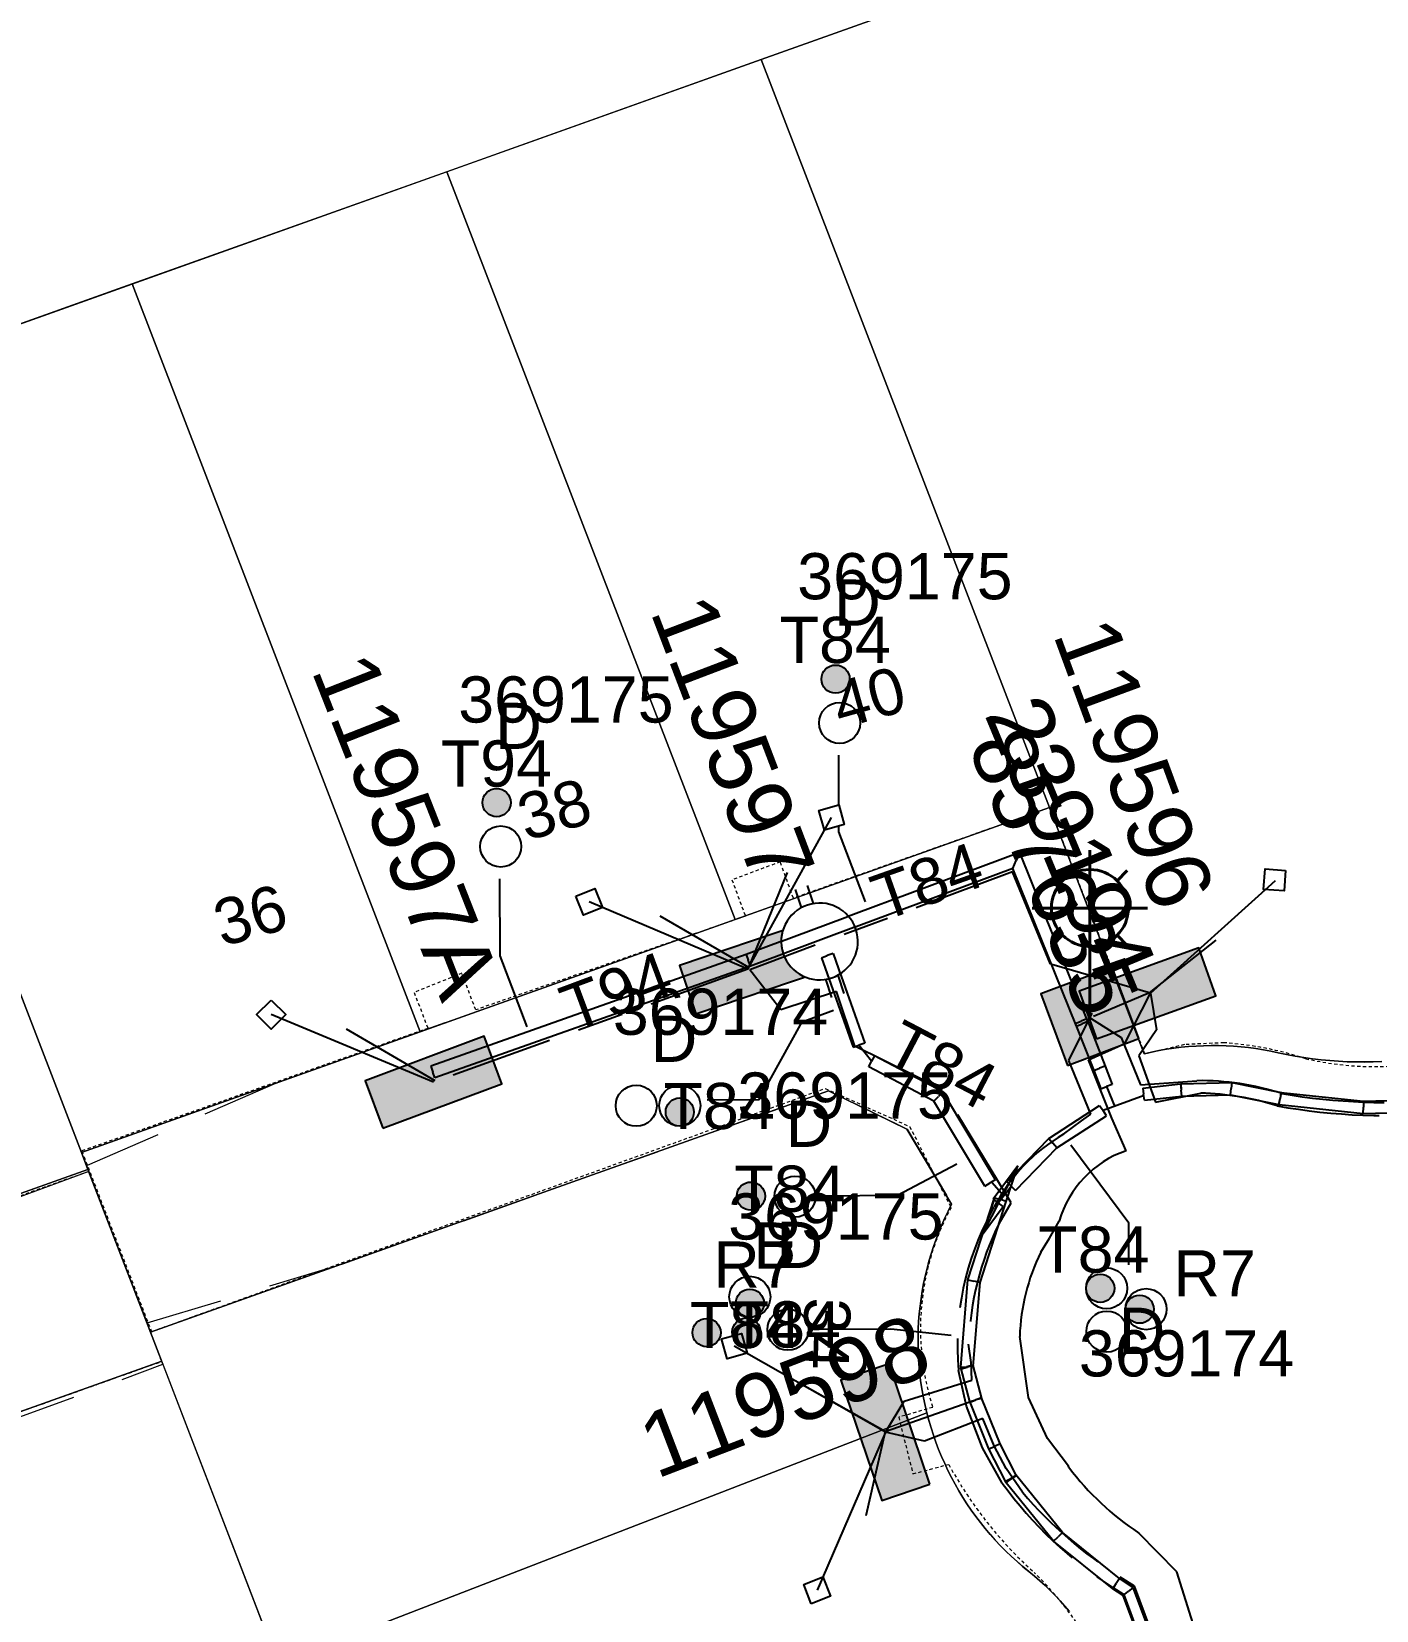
# Model space of a CAD drawing. Header units: metres. Extents: x 308616 to 310825, y 6264327 to 6267194.
# Drawn here: x 309805.1 to 309857.5, y 6266858.1 to 6266919.6 of the extents above; entities that cross this region are included whole.
import ezdxf
from ezdxf.enums import TextEntityAlignment as Align

# ---------------------------------------------------------------- set-up
doc = ezdxf.new("R2010")
doc.units = ezdxf.units.M
for name, pattern in [('Cable Exist UG', [8.2, 4, -1.2, 1.8, -1.2]), ('Dash', [5, 3, -2]), ('HIDDEN', [0.375, 0.25, -0.125]), ('HIDDEN2', [0.1875, 0.125, -0.0625])]:
    doc.linetypes.add(name, pattern=pattern)
doc.layers.get('0').update_dxf_attribs({"color": 6})
for name, color, linetype in [('_User Miscellaneous9', 7, 'Continuous'), ('Equip_LV_EXT', 7, 'Continuous'), ('Equip_SP_SL_EXT', 7, 'Continuous'), ('Mains_LV_EXT', 7, 'Continuous'), ('Mains_SL_EXT', 7, 'Continuous'), ('Services_SP_EXT', 7, 'Continuous'), ('SupportsUG_SP_LV_EXT', 7, 'Continuous'), ('SupportsUG_SP_LV_SL_EXT', 7, 'Continuous'), ('Trench_SP_EXT', 7, 'Continuous')]:
    doc.layers.add(name, color=color, linetype=linetype)
for name, color, linetype, lineweight in [('Cadastre Developer_SP_EXT', 7, 'Continuous', 5), ('Cadastre Land Parcels_SP_EXT', 7, 'Continuous', 5), ('Cadastre Other Property_SP_EXT', 7, 'HIDDEN', 5)]:
    doc.layers.add(name, color=color, linetype=linetype, lineweight=lineweight)
doc.styles.add('COLUMN_LABEL', font='arial.ttf')
doc.styles.add('iecARIAL', font='arial.ttf', dxfattribs={"height": 2})
doc.styles.add('POLE_LABEL', font='arial.ttf')
doc.styles.get("Standard").update_dxf_attribs({"font": 'arial.ttf'})

# ---------------------------------------------------------------- blocks, each defined once
blk = doc.blocks.new('COLUMN_EXT')
blk.add_hatch(color=256).paths.add_polyline_path([(-1.485, 1.485), (-1.485, -1.485), (1.485, -1.485), (1.485, 1.485)])
blk.add_lwpolyline([(-1.485, -1.485), (1.485, -1.485), (1.485, 1.485), (-1.485, 1.485)], close=True)
for tag, height, style, flags, p in [('ASSET_NUM', 2.5, 'COLUMN_LABEL', 8, (2, 2)), ('STRUCTURE_PLANT_NUMBER', 0.2, 'POLE_LABEL', 9, (1.813, 0.031)), ('STREET_CODE', 0.2, 'COLUMN_LABEL', 9, (1.813, -0.2))]:
    blk.add_attdef(tag, text='', height=height, dxfattribs=dict(style=style, flags=flags)).set_placement(p, align=Align.MIDDLE_LEFT)
at = {"flags": 9}
for tag, p in [('OWNED_BY', (1.813, -0.6)), ('COLUMN_TYPE', (1.813, -0.4)), ('STATE', (1.813, -0.8)), ('USAGE', (1.813, -1)), ('LEGEND', (1.813, -1.2)), ('STREETNAME', (1.813, -1.6)), ('SUBURB', (1.813, -1.8)), ('LOCATION', (1.813, -1.4)), ('NOTES', (1.813, -2))]:
    blk.add_attdef(tag, text='', height=0.2, dxfattribs=at).set_placement(p, align=Align.MIDDLE_LEFT)
at = {"flags": 1}
blk.add_attdef('Z', (1.813, -2.351), '', height=0.2, dxfattribs=at)
blk = doc.blocks.new('PILLAR_EXT')
blk.add_hatch(color=256).paths.add_polyline_path([(-2.475, 0.99), (-2.475, -0.99), (2.475, -0.99), (2.475, 0.99)])
blk.add_lwpolyline([(-2.475, -0.99), (2.475, -0.99), (2.475, 0.99), (-2.475, 0.99)], close=True)
at = {"style": 'iecARIAL', "flags": 8}
blk.add_attdef('ASSET_NUM', (1.5, 3.5), '', height=2.5, dxfattribs=at)
for tag, p, flags in [('OWNED_BY', (0, -0.2), 9), ('STATE', (0, -0.4), 9), ('SUPPORT_TYPE', (0, -0.6), 9), ('USAGE', (0, -0.8), 9), ('LEGEND', (0, -1), 9), ('LOCATION', (0, -1.2), 9), ('NOTES', (0, -1.4), 9), ('STREETNAME', (0, -1.8), 9), ('SUBURB', (0, -2), 1), ('PARENT', (0, -1.6), 9)]:
    blk.add_attdef(tag, p, '', height=0.2, dxfattribs=dict(flags=flags))
blk = doc.blocks.new('DUCT_EXT')
blk.add_circle((0, 0.8), 0.8)
at = {"flags": 1}
blk.add_attdef('Z', (0, 0), '', height=0.2, dxfattribs=at)
at = {"flags": 9}
for tag, p in [('DUCT_CODE', (0, 0)), ('XSECT_TYPE', (0, -0.2)), ('STATE', (0, -0.6)), ('FB_REFERENCE', (0, -0.4)), ('NOTES', (0, -0.8))]:
    blk.add_attdef(tag, text='', height=0.2, dxfattribs=at).set_placement(p, align=Align.MIDDLE_LEFT)
blk = doc.blocks.new('SL_LANTERN_EXT')
at = {"lineweight": 40}
for p, q in [((0, 1.968), (0, 6.468)), ((-1.459, 5.676), (-1.061, 5.278)), ((1.458, 5.676), (1.06, 5.278)), ((-2.25, 4.218), (2.25, 4.218)), ((-1.459, 2.759), (-1.061, 3.157)), ((1.458, 2.759), (1.06, 3.157)), ((0, 0), (0, 2.721))]:
    blk.add_line(p, q, dxfattribs=at)
blk.add_circle((0, 4.218), 1.5, dxfattribs=at)
at = {"style": 'iecARIAL', "flags": 8}
blk.add_attdef('ASSET_NUM', (1.5, 1.5), '', height=2.5, dxfattribs=at)
for tag, p, height, flags in [('CONSTRUCTED_VOLTAGE', (0.981, -0.653), 0.2, 9), ('CONTROL_TYPE', (0.981, -0.853), 0.2, 9), ('LANTERN_PURPOSE', (0.981, -1.053), 0.2, 9), ('LANTERN_TYPE', (0.981, -1.253), 0.2, 9), ('LNUMBER', (2.181, -3.253), 2.5, 8), ('OPERATING_VOLTAGE', (0.981, -1.653), 0.2, 9), ('ORIENTATION', (0.981, -1.853), 0.2, 9), ('NO_PHASES', (0.981, -1.453), 0.2, 9), ('OWNED_BY', (0.981, -2.053), 0.2, 9), ('STATE', (0.981, -2.253), 0.2, 9), ('CEXIST', (0.981, -2.653), 0.2, 9), ('USAGE', (0.981, -2.453), 0.2, 9), ('CNEW', (0.981, -2.853), 0.2, 9), ('CNUMBER', (0.981, -3.053), 0.2, 9), ('CREMOVE', (0.981, -3.253), 0.2, 9), ('CREPLACE', (0.981, -3.453), 0.2, 9), ('LKINGHEIGHT', (0.981, -3.653), 0.2, 9), ('LBRACKET', (0.981, -3.853), 0.2, 9), ('LBRACKETVOCAB', (0.981, -4.053), 0.2, 9), ('LCATEGORY', (0.981, -4.253), 0.2, 9), ('LCHARGE1', (0.981, -4.453), 0.2, 9), ('LCHARGE1PERCENT', (0.981, -4.653), 0.2, 9), ('LCHARGE2', (0.981, -4.853), 0.2, 9), ('LCHARGE2PERCENT', (0.981, -5.053), 0.2, 9), ('LCHARGE3', (0.981, -5.253), 0.2, 9), ('LCHARGE3PERCENT', (0.981, -5.453), 0.2, 9), ('LEXIST', (0.981, -5.653), 0.2, 9), ('LLAMP', (0.981, -5.853), 0.2, 9), ('LLAMPVOCAB', (0.981, -6.053), 0.2, 9), ('LMAST', (0.981, -6.253), 0.2, 9), ('LMASTVOCAB', (0.981, -6.453), 0.2, 9), ('LNEW', (0.981, -6.653), 0.2, 9), ('LANTNUMBER', (0.981, -6.853), 0.2, 9), ('LOUTREACH', (0.981, -7.253), 0.2, 9), ('LOUTREACHVOCAB', (0.981, -7.453), 0.2, 9), ('LRATECODE', (0.981, -7.653), 0.2, 9), ('LREMOVE', (0.981, -7.853), 0.2, 9), ('LREPLACE', (0.981, -8.053), 0.2, 9), ('LTYPE', (0.981, -8.253), 0.2, 9), ('LTYPEVOCAB', (0.981, -8.453), 0.2, 9), ('LEGEND', (0.981, -8.653), 0.2, 9), ('STREETNAME', (0.981, -9.253), 0.2, 9), ('LOCATION', (0.981, -8.853), 0.2, 9), ('NOTES', (0.981, -9.053), 0.2, 9), ('SUBURB', (0.981, -9.453), 0.2, 1)]:
    blk.add_attdef(tag, p, '', height=height, dxfattribs=dict(flags=flags))
blk = doc.blocks.new('CCP_EXT')
at = {"flags": 9}
for tag, p in [('OWNED_BY', (0, -1)), ('USAGE', (0, -1.2)), ('STATE', (0, -1.8)), ('LEGEND', (0, -1.4)), ('LIFE_SUPPORT', (0, -1.6)), ('NOTES', (0, -2))]:
    blk.add_attdef(tag, text='', height=0.2, dxfattribs=at).set_placement(p, align=Align.MIDDLE_LEFT)
blk.add_wipeout([(0, 0.566), (0.566, 0), (0, -0.566), (-0.566, 0)])
blk.add_lwpolyline([(-0.566, 0), (0, 0.566), (0.566, 0), (0, -0.566), (-0.566, 0)])
at = {"flags": 1}
blk.add_attdef('Z', (0, 0), '', height=0.2, dxfattribs=at)
at = {"flags": 9}
for tag, p in [('CCP_TYPE', (0, 0)), ('OPERATING_VOLTAGE', (0, -0.6)), ('CONSTRUCTED_VOLTAGE', (0, -0.2)), ('NO_PHASES', (0, -0.4)), ('ORIENTATION', (0, -0.8))]:
    blk.add_attdef(tag, text='', height=0.2, dxfattribs=at).set_placement(p, align=Align.MIDDLE_LEFT)
blk = doc.blocks.new('LV_UG_LINKS_OPEN_EXT')
for p, q in [((-0.249, 1.473), (-0.249, 2.22)), ((0.249, 1.473), (0.249, 2.22)), ((-0.249, -1.473), (-0.249, -2.22)), ((0.249, -1.473), (0.249, -2.22))]:
    blk.add_line(p, q)
at = {"flags": 9}
for tag, p in [('ACTUAL_STATUS', (0, 0)), ('OPERATING_VOLTAGE', (0, -0.6)), ('CONSTRUCTED_VOLTAGE', (0, -0.2)), ('NO_PHASES', (0, -0.4)), ('ORIENTATION', (0, -0.8)), ('STATE', (0, -1)), ('SWITCH_TYPE', (0, -1.2)), ('USAGE', (0, -1.4)), ('NOTES', (0, -1.6))]:
    blk.add_attdef(tag, text='', height=0.2, dxfattribs=at).set_placement(p, align=Align.MIDDLE_LEFT)
at = {"flags": 1}
blk.add_attdef('Z', (0, 0), '', height=0.2, dxfattribs=at)
blk.add_wipeout([(-0.249, 1.473), (-0.432, 1.43), (-0.608, 1.365), (-0.774, 1.278), (-0.928, 1.171), (-1.067, 1.045), (-1.19, 0.903), (-1.294, 0.747), (-1.377, 0.579), (-1.439, 0.402), (-1.478, 0.218), (-1.494, 0.031), (-1.486, -0.156), (-1.455, -0.341), (-1.4, -0.521), (-1.324, -0.692), (-1.227, -0.853), (-1.11, -1), (-0.976, -1.131), (-0.827, -1.244), (-0.664, -1.338), (-0.491, -1.411), (-0.311, -1.461), (-0.125, -1.489), (0.062, -1.493), (0.249, -1.473), (0.432, -1.43), (0.608, -1.365), (0.774, -1.278), (0.928, -1.171), (1.067, -1.045), (1.19, -0.903), (1.294, -0.747), (1.377, -0.579), (1.439, -0.402), (1.478, -0.218), (1.494, -0.031), (1.486, 0.156), (1.455, 0.341), (1.4, 0.521), (1.324, 0.692), (1.227, 0.853), (1.11, 1), (0.976, 1.131), (0.827, 1.244), (0.664, 1.338), (0.491, 1.411), (0.311, 1.461), (0.125, 1.489), (-0.062, 1.493)])
blk.add_lwpolyline([(0, -1.494, 1), (0, 1.494, 1)], format="xyb", close=True)
blk = doc.blocks.new('CABLE_LARGE_EXT')
h = blk.add_hatch(color=256)
edge = h.paths.add_edge_path()
edge.add_arc((0, 0.55), 0.55, 0, 360)
blk.add_circle((0, 0.55), 0.55)
at = {"flags": 1}
blk.add_attdef('Z', (0, 0), '', height=0.2, dxfattribs=at)
at = {"flags": 9}
for tag, p in [('COND_CODE', (0, 0)), ('XSECT_SIZE', (0, -0.6)), ('STATE', (0, -0.4)), ('FB_REFERENCE', (0, -0.2)), ('NOTES', (0, -0.8))]:
    blk.add_attdef(tag, text='', height=0.2, dxfattribs=at).set_placement(p, align=Align.MIDDLE_LEFT)

msp = doc.modelspace()

# ---------------------------------------------------------------- linework, layer by layer
at = {"layer": '_User Miscellaneous9'}
for p, q in [((309843.352, 6266886.989), (309843.487, 6266887.296)), ((309843.623, 6266887.602), (309843.487, 6266887.296)), ((309846.272, 6266881.025), (309843.623, 6266887.602)), ((309845.826, 6266880.845), (309843.352, 6266886.989)), ((309832.967, 6266883.637), (309820.681, 6266879.281)), ((309832.964, 6266883.636), (309833.047, 6266883.411)), ((309832.967, 6266883.637), (309833.047, 6266883.411)), ((309833.131, 6266883.186), (309833.047, 6266883.411)), ((309833.128, 6266883.185), (309833.047, 6266883.411)), ((309833.128, 6266883.185), (309820.841, 6266878.829)), ((309845.786, 6266880.949), (309846.009, 6266881.037)), ((309845.786, 6266880.949), (309846.505, 6266879.119)), ((309845.826, 6266880.845), (309846.049, 6266880.935)), ((309846.232, 6266881.125), (309846.009, 6266881.037)), ((309846.272, 6266881.025), (309846.049, 6266880.935)), ((309846.232, 6266881.125), (309846.952, 6266879.292)), ((309837.132, 6266880.02), (309837.358, 6266880.1)), ((309837.585, 6266880.18), (309837.358, 6266880.1)), ((309837.965, 6266879.691), (309837.853, 6266879.479)), ((309840.623, 6266878.289), (309837.965, 6266879.691)), ((309820.681, 6266879.281), (309820.761, 6266879.055)), ((309820.841, 6266878.829), (309820.761, 6266879.055)), ((309837.741, 6266879.266), (309837.853, 6266879.479)), ((309840.28, 6266877.927), (309837.741, 6266879.266)), ((309846.505, 6266879.119), (309846.729, 6266879.205)), ((309846.505, 6266879.119), (309846.78, 6266878.402)), ((309846.952, 6266879.292), (309846.729, 6266879.205)), ((309846.952, 6266879.292), (309847.228, 6266878.574)), ((309846.78, 6266878.402), (309847.004, 6266878.488)), ((309847.228, 6266878.574), (309847.004, 6266878.488)), ((309848.422, 6266878.433), (309849.888, 6266878.595)), ((309848.422, 6266878.433), (309848.448, 6266878.195)), ((309849.888, 6266878.595), (309849.898, 6266878.597)), ((309849.888, 6266878.595), (309849.915, 6266878.357)), ((309849.898, 6266878.597), (309851.878, 6266878.651)), ((309849.898, 6266878.597), (309849.915, 6266878.357)), ((309851.836, 6266878.17), (309851.857, 6266878.411)), ((309851.878, 6266878.651), (309851.857, 6266878.411)), ((309851.878, 6266878.651), (309853.809, 6266878.261)), ((309840.28, 6266877.927), (309840.452, 6266878.108)), ((309842.261, 6266874.616), (309840.28, 6266877.927)), ((309840.623, 6266878.289), (309840.452, 6266878.108)), ((309842.673, 6266874.863), (309840.623, 6266878.289)), ((309848.475, 6266877.956), (309848.448, 6266878.195)), ((309848.475, 6266877.956), (309849.941, 6266878.118)), ((309849.941, 6266878.118), (309849.915, 6266878.357)), ((309849.931, 6266878.117), (309849.915, 6266878.357)), ((309849.931, 6266878.117), (309851.836, 6266878.17)), ((309849.941, 6266878.118), (309849.931, 6266878.117)), ((309851.836, 6266878.17), (309853.714, 6266877.79)), ((309853.714, 6266877.79), (309853.762, 6266878.026)), ((309853.714, 6266877.79), (309853.725, 6266877.788)), ((309853.725, 6266877.788), (309853.762, 6266878.026)), ((309853.725, 6266877.788), (309856.998, 6266877.443)), ((309853.798, 6266878.263), (309853.762, 6266878.026)), ((309853.809, 6266878.261), (309853.762, 6266878.026)), ((309853.809, 6266878.261), (309853.798, 6266878.263)), ((309853.798, 6266878.263), (309857.017, 6266877.924)), ((309857.017, 6266877.924), (309857.007, 6266877.683)), ((309857.017, 6266877.924), (309860.264, 6266878.008)), ((309844.759, 6266876.472), (309846.734, 6266877.759)), ((309845.066, 6266876.099), (309846.996, 6266877.356)), ((309846.734, 6266877.759), (309846.865, 6266877.557)), ((309846.996, 6266877.356), (309846.865, 6266877.557)), ((309856.998, 6266877.443), (309857.007, 6266877.683)), ((309856.998, 6266877.443), (309860.276, 6266877.528)), ((309843.117, 6266874.78), (309844.759, 6266876.472)), ((309843.462, 6266874.446), (309845.066, 6266876.099)), ((309844.759, 6266876.472), (309844.912, 6266876.286)), ((309845.066, 6266876.099), (309844.912, 6266876.286)), ((309843.55, 6266875.403), (309842.586, 6266874.109)), ((309843.55, 6266875.403), (309842.87, 6266874.088)), ((309843.099, 6266874.014), (309843.55, 6266875.403)), ((309842.261, 6266874.616), (309842.467, 6266874.74)), ((309842.673, 6266874.863), (309842.467, 6266874.74)), ((309843.117, 6266874.78), (309843.29, 6266874.613)), ((309841.601, 6266870.959), (309842.642, 6266874.163)), ((309842.642, 6266874.163), (309842.191, 6266872.774)), ((309842.586, 6266874.109), (309842.779, 6266873.965)), ((309842.642, 6266874.163), (309842.87, 6266874.088)), ((309843.462, 6266874.446), (309843.29, 6266874.613)), ((309842.074, 6266870.864), (309843.099, 6266874.014)), ((309842.191, 6266872.774), (309842.87, 6266874.088)), ((309842.191, 6266872.774), (309842.971, 6266873.822)), ((309842.971, 6266873.822), (309842.779, 6266873.965)), ((309843.099, 6266874.014), (309842.87, 6266874.088)), ((309841.321, 6266867.56), (309841.601, 6266870.959)), ((309841.601, 6266870.959), (309841.838, 6266870.912)), ((309841.806, 6266867.605), (309842.074, 6266870.864)), ((309842.074, 6266870.864), (309841.838, 6266870.912)), ((309841.321, 6266867.56), (309841.564, 6266867.582)), ((309841.332, 6266867.52), (309841.321, 6266867.56)), ((309841.332, 6266867.52), (309841.564, 6266867.582)), ((309841.338, 6266867.498), (309841.332, 6266867.52)), ((309841.338, 6266867.498), (309841.569, 6266867.561)), ((309841.682, 6266866.221), (309841.338, 6266867.498)), ((309841.795, 6266867.645), (309841.564, 6266867.582)), ((309841.806, 6266867.605), (309841.564, 6266867.582)), ((309841.801, 6266867.623), (309841.569, 6266867.561)), ((309841.801, 6266867.623), (309841.795, 6266867.645)), ((309841.795, 6266867.645), (309841.806, 6266867.605)), ((309842.146, 6266866.347), (309841.801, 6266867.623)), ((309841.682, 6266866.221), (309841.914, 6266866.284)), ((309841.691, 6266866.194), (309841.914, 6266866.284)), ((309842.422, 6266864.379), (309841.691, 6266866.194)), ((309842.137, 6266866.374), (309841.914, 6266866.284)), ((309842.146, 6266866.347), (309841.914, 6266866.284)), ((309842.859, 6266864.578), (309842.137, 6266866.374)), ((309842.422, 6266864.379), (309842.641, 6266864.479)), ((309843.061, 6266863.123), (309842.422, 6266864.379)), ((309842.859, 6266864.578), (309842.641, 6266864.479)), ((309843.491, 6266863.336), (309842.859, 6266864.578)), ((309843.061, 6266863.123), (309843.276, 6266863.23)), ((309843.081, 6266863.083), (309843.061, 6266863.123)), ((309843.081, 6266863.083), (309843.285, 6266863.212)), ((309843.098, 6266863.061), (309843.081, 6266863.083)), ((309843.098, 6266863.061), (309843.285, 6266863.212)), ((309844.941, 6266860.783), (309843.098, 6266863.061)), ((309843.491, 6266863.336), (309843.276, 6266863.23)), ((309843.471, 6266863.363), (309843.285, 6266863.212)), ((309843.489, 6266863.341), (309843.285, 6266863.212)), ((309845.282, 6266861.125), (309843.471, 6266863.363)), ((309843.471, 6266863.363), (309843.489, 6266863.341)), ((309843.489, 6266863.341), (309843.491, 6266863.336)), ((309844.941, 6266860.783), (309845.112, 6266860.954)), ((309847.232, 6266858.936), (309844.941, 6266860.783)), ((309845.282, 6266861.125), (309845.112, 6266860.954)), ((309847.513, 6266859.326), (309845.282, 6266861.125)), ((309847.502, 6266859.333), (309847.372, 6266859.131)), ((309848.043, 6266858.986), (309847.502, 6266859.333)), ((309847.502, 6266859.333), (309847.513, 6266859.326)), ((309847.232, 6266858.936), (309847.372, 6266859.131)), ((309847.243, 6266858.928), (309847.232, 6266858.936)), ((309847.243, 6266858.928), (309847.372, 6266859.131)), ((309847.65, 6266858.668), (309847.243, 6266858.928)), ((309847.513, 6266859.326), (309847.372, 6266859.131)), ((309847.65, 6266858.668), (309847.846, 6266858.827)), ((309848.043, 6266858.986), (309847.846, 6266858.827)), ((309849.424, 6266855.29), (309848.043, 6266858.986)), ((309848.973, 6266855.126), (309847.65, 6266858.668))]:
    msp.add_line(p, q, dxfattribs=at)
for points in [[(309836.56, 6266891.396), (309836.561, 6266888.414), (309837.604, 6266885.692)], [(309823.363, 6266886.58), (309823.369, 6266883.579), (309824.426, 6266880.824)], [(309831.451, 6266877.972), (309833.467, 6266877.985), (309835.144, 6266881.015), (309836.363, 6266881.471)], [(309847.868, 6266871.542), (309847.868, 6266873.172), (309845.611, 6266876.212)], [(309835.907, 6266874.236), (309838.862, 6266874.267), (309841.172, 6266875.481)], [(309835.632, 6266869.049), (309838.595, 6266869.055), (309840.946, 6266868.814)]]:
    msp.add_lwpolyline(points, dxfattribs=at)
at = {"layer": 'Cadastre Developer_SP_EXT', "linetype": 'Dash'}
msp.add_lwpolyline([(309787.157, 6266856.184), (309789.885, 6266860.183), (309810.247, 6266867.674), (309807.358, 6266875.178), (309807.358, 6266875.178), (309794.115, 6266870.355), (309781, 6266865.884), (309767.633, 6266860.999), (309754.286, 6266856.245)], dxfattribs=at)
at = {"layer": 'Cadastre Land Parcels_SP_EXT', "linetype": 'Continuous'}
for points in [[(309833.555, 6266918.489), (309871.607, 6266932.055), (309888.751, 6266938.169), (309881.559, 6266956.848), (309854.464, 6266947.188), (309788.667, 6266923.721), (309795.856, 6266905.049), (309833.555, 6266918.489)], [(309844.78, 6266889.357), (309833.555, 6266918.489), (309821.306, 6266914.122), (309832.532, 6266884.994), (309844.78, 6266889.357)], [(309832.532, 6266884.994), (309821.306, 6266914.122), (309809.048, 6266909.752), (309820.273, 6266880.628), (309832.532, 6266884.994)], [(309820.273, 6266880.628), (309809.048, 6266909.752), (309795.856, 6266905.049), (309807.07, 6266875.925), (309820.273, 6266880.628)], [(309807.325, 6266875.263), (309807.07, 6266875.925), (309795.856, 6266905.049), (309782.577, 6266900.314), (309794.052, 6266870.533), (309807.325, 6266875.263)], [(309840.005, 6266865.78), (309839.935, 6266866.07), (309839.875, 6266866.363), (309839.821, 6266866.656), (309839.774, 6266866.953), (309839.735, 6266867.249), (309839.704, 6266867.546), (309839.681, 6266867.844), (309839.666, 6266868.143), (309839.659, 6266868.441), (309839.659, 6266868.741), (309839.667, 6266869.039), (309839.683, 6266869.339), (309839.706, 6266869.637), (309839.737, 6266869.934), (309839.777, 6266870.231), (309839.823, 6266870.525), (309839.877, 6266870.819), (309839.939, 6266871.112), (309840.009, 6266871.403), (309840.086, 6266871.692), (309840.17, 6266871.978), (309840.263, 6266872.262), (309840.362, 6266872.545), (309840.468, 6266872.823), (309840.582, 6266873.1), (309840.704, 6266873.374), (309840.832, 6266873.644), (309840.967, 6266873.91), (309839.229, 6266876.835), (309836.173, 6266878.328), (309809.767, 6266868.923), (309814.738, 6266856.011), (309840.005, 6266865.78)], [(309815.615, 6266853.733), (309814.738, 6266856.011), (309810.202, 6266867.795), (309789.628, 6266860.464), (309786.859, 6266856.476), (309787.014, 6266849.4), (309787.028, 6266848.936), (309787.048, 6266848.473), (309787.077, 6266848.01), (309787.113, 6266847.546), (309787.155, 6266847.085), (309787.206, 6266846.623), (309787.262, 6266846.163), (309787.327, 6266845.704), (309787.4, 6266845.244), (309787.479, 6266844.787), (309787.565, 6266844.331), (309787.658, 6266843.877), (309787.759, 6266843.424), (309787.867, 6266842.972), (309815.615, 6266853.733)]]:
    msp.add_lwpolyline(points, close=True, dxfattribs=at)
for points in [[(309871.607, 6266932.055), (309833.555, 6266918.489), (309844.78, 6266889.357), (309848.473, 6266879.77), (309848.757, 6266879.835), (309849.044, 6266879.892), (309849.332, 6266879.942), (309849.621, 6266879.986), (309849.91, 6266880.021), (309850.201, 6266880.049), (309850.492, 6266880.071), (309850.784, 6266880.083), (309851.077, 6266880.089), (309851.368, 6266880.088), (309851.66, 6266880.08), (309851.952, 6266880.064), (309852.243, 6266880.039), (309852.533, 6266880.009), (309852.822, 6266879.97), (309853.111, 6266879.925), (309853.399, 6266879.872), (309853.685, 6266879.811), (309854.017, 6266879.741), (309854.35, 6266879.678), (309854.685, 6266879.623), (309855.021, 6266879.574), (309855.357, 6266879.534), (309855.695, 6266879.502), (309856.034, 6266879.477), (309856.374, 6266879.459), (309856.713, 6266879.45), (309857.052, 6266879.448), (309857.391, 6266879.454), (309857.73, 6266879.468)], [(309857.73, 6266879.468), (309857.391, 6266879.454), (309857.052, 6266879.448), (309856.713, 6266879.45), (309856.374, 6266879.459), (309856.034, 6266879.477), (309855.695, 6266879.502), (309855.357, 6266879.534), (309855.021, 6266879.574), (309854.685, 6266879.623), (309854.35, 6266879.678), (309854.017, 6266879.741), (309853.685, 6266879.811), (309853.399, 6266879.872), (309853.111, 6266879.925), (309852.822, 6266879.97), (309852.533, 6266880.009), (309852.243, 6266880.039), (309851.952, 6266880.064), (309851.66, 6266880.08), (309851.368, 6266880.088), (309851.077, 6266880.089), (309850.784, 6266880.083), (309850.492, 6266880.071), (309850.201, 6266880.049), (309849.91, 6266880.021), (309849.621, 6266879.986), (309849.332, 6266879.942), (309849.044, 6266879.892), (309848.757, 6266879.835), (309848.473, 6266879.77), (309844.78, 6266889.357), (309807.07, 6266875.925), (309809.767, 6266868.923), (309836.173, 6266878.328), (309839.229, 6266876.835), (309840.967, 6266873.91), (309840.832, 6266873.644), (309840.704, 6266873.374), (309840.582, 6266873.1), (309840.468, 6266872.823), (309840.362, 6266872.545), (309840.263, 6266872.262), (309840.17, 6266871.978), (309840.086, 6266871.692), (309840.009, 6266871.403), (309839.939, 6266871.112), (309839.877, 6266870.819), (309839.823, 6266870.525), (309839.777, 6266870.231), (309839.737, 6266869.934), (309839.706, 6266869.637), (309839.683, 6266869.339), (309839.667, 6266869.039), (309839.659, 6266868.741), (309839.659, 6266868.441), (309839.666, 6266868.143), (309839.681, 6266867.844), (309839.704, 6266867.546), (309839.735, 6266867.249), (309839.774, 6266866.953), (309839.821, 6266866.656), (309839.875, 6266866.363), (309839.935, 6266866.07), (309840.005, 6266865.78), (309840.082, 6266865.491), (309840.166, 6266865.204), (309840.258, 6266864.919), (309840.356, 6266864.636), (309840.463, 6266864.357), (309840.577, 6266864.081), (309840.698, 6266863.808), (309840.825, 6266863.538), (309840.96, 6266863.27), (309841.101, 6266863.007), (309841.25, 6266862.748), (309841.405, 6266862.492), (309841.566, 6266862.241), (309841.735, 6266861.992), (309841.909, 6266861.75), (309842.09, 6266861.512), (309842.278, 6266861.279), (309842.471, 6266861.051), (309842.669, 6266860.828), (309842.874, 6266860.61), (309843.084, 6266860.397), (309843.3, 6266860.191), (309843.521, 6266859.988), (309843.747, 6266859.793), (309843.978, 6266859.604), (309844.193, 6266859.428), (309844.402, 6266859.246), (309844.607, 6266859.058), (309844.807, 6266858.865), (309845.001, 6266858.667), (309845.192, 6266858.465), (309845.375, 6266858.257), (309845.554, 6266858.044)], [(309786.859, 6266856.476), (309789.628, 6266860.464), (309810.202, 6266867.795), (309809.767, 6266868.923), (309807.325, 6266875.263), (309725.601, 6266846.143)], [(309845.554, 6266858.044), (309845.375, 6266858.257), (309845.192, 6266858.465), (309845.001, 6266858.667), (309844.807, 6266858.865), (309844.607, 6266859.058), (309844.402, 6266859.246), (309844.193, 6266859.428), (309843.978, 6266859.604), (309843.747, 6266859.793), (309843.521, 6266859.988), (309843.3, 6266860.191), (309843.084, 6266860.397), (309842.874, 6266860.61), (309842.669, 6266860.828), (309842.471, 6266861.051), (309842.278, 6266861.279), (309842.09, 6266861.512), (309841.909, 6266861.75), (309841.735, 6266861.992), (309841.566, 6266862.241), (309841.405, 6266862.492), (309841.25, 6266862.748), (309841.101, 6266863.007), (309840.96, 6266863.27), (309840.825, 6266863.538), (309840.698, 6266863.808), (309840.577, 6266864.081), (309840.463, 6266864.357), (309840.356, 6266864.636), (309840.258, 6266864.919), (309840.166, 6266865.204), (309840.082, 6266865.491), (309840.005, 6266865.78), (309814.738, 6266856.011)]]:
    msp.add_lwpolyline(points, dxfattribs=at)
at = {"layer": 'Cadastre Other Property_SP_EXT', "linetype": 'HIDDEN2'}
msp.add_lwpolyline([(309786.859, 6266856.476), (309789.628, 6266860.464), (309810.203, 6266867.789), (309810.203, 6266867.789), (309807.355, 6266875.185), (309724.744, 6266845.804)], dxfattribs=at)
at = {"layer": 'Mains_LV_EXT', "linetype": 'Cable Exist UG'}
msp.add_lwpolyline([(309833.027, 6266883.058), (309820.784, 6266878.659)], dxfattribs=at)
for points in [[(309850.862, 6266856.033), (309849.747, 6266859.59), (309848.258, 6266861.103), (309848.258, 6266861.103, -0.086933), (309845.539, 6266863.664), (309845.539, 6266863.664), (309845.518, 6266863.706), (309844.702, 6266864.785), (309843.961, 6266866.386), (309843.62, 6266868.762), (309843.62, 6266868.762, -0.105423), (309844.437, 6266872.038), (309844.437, 6266872.038), (309844.775, 6266872.593), (309845.16, 6266873.253), (309845.16, 6266873.253, -0.244108), (309847.762, 6266875.992), (309847.762, 6266875.992), (309847.207, 6266877.267), (309846.304, 6266879.528), (309847.712, 6266880.168), (309848.715, 6266882.128)], [(309848.715, 6266882.128), (309848.953, 6266880.698), (309848.257, 6266879.686), (309848.257, 6266879.686), (309848.916, 6266877.884), (309850.669, 6266878.234), (309850.669, 6266878.234, -0.072568), (309853.65, 6266877.739), (309853.65, 6266877.739, 0.068361), (309860.352, 6266877.472), (309860.352, 6266877.472), (309860.443, 6266877.498), (309868.156, 6266880.514), (309871.051, 6266873.085)], [(309849.996, 6266841.496), (309850.656, 6266842.676), (309853.502, 6266843.802), (309853.502, 6266843.802), (309849.477, 6266855.323), (309848.092, 6266859.029), (309847.534, 6266859.388), (309847.534, 6266859.388, -0.074789), (309843.726, 6266862.689), (309843.726, 6266862.689), (309843.089, 6266863.612), (309842.63, 6266864.495), (309842.187, 6266865.566), (309839.909, 6266864.676), (309838.39, 6266865.036)]]:
    msp.add_lwpolyline(points, format="xyb", dxfattribs=at)
at = {"layer": 'Mains_SL_EXT', "linetype": 'Cable Exist UG'}
msp.add_lwpolyline([(309849.014, 6266855.13), (309847.683, 6266858.693), (309847.264, 6266858.965), (309847.264, 6266858.965, -0.094217), (309842.942, 6266863.044), (309842.942, 6266863.044), (309842.173, 6266864.419), (309841.549, 6266866.05), (309841.238, 6266867.439), (309841.238, 6266867.439, -0.15), (309842.539, 6266873.646), (309842.539, 6266873.646), (309842.631, 6266873.803), (309842.631, 6266873.803, -0.141984), (309845.33, 6266876.637), (309845.33, 6266876.637), (309846.024, 6266877.152), (309846.386, 6266877.415), (309846.386, 6266877.415), (309845.531, 6266879.51), (309846.445, 6266881.351)], format="xyb", dxfattribs=at)
at = {"layer": 'Trench_SP_EXT', "linetype": 'Cable Exist UG'}
for points in [[(309833.075, 6266883.126), (309834.812, 6266887.423)], [(309833.075, 6266883.126), (309829.128, 6266885.407)], [(309836.124, 6266883.592), (309835.928, 6266884.147)], [(309848.678, 6266882.149), (309851.277, 6266884.19)], [(309848.678, 6266882.149), (309846.489, 6266881.217)], [(309820.853, 6266878.712), (309816.817, 6266881.075)], [(309837.853, 6266879.479), (309837.358, 6266880.1)], [(309847.004, 6266878.488), (309847.324, 6266877.704)], [(309848.467, 6266878.139), (309846.865, 6266877.557)], [(309842.988, 6266874.237), (309842.548, 6266874.744)], [(309842.779, 6266873.965), (309843.29, 6266874.613)], [(309838.374, 6266865.052), (309835.246, 6266866.829)], [(309838.374, 6266865.052), (309841.895, 6266866.284)], [(309838.374, 6266865.052), (309837.622, 6266861.773)]]:
    msp.add_lwpolyline(points, dxfattribs=at)

# ---------------------------------------------------------------- block references
at = {"layer": '_User Miscellaneous9'}
for name, p, rotation in [('CABLE_LARGE_EXT', (309835.896, 6266894.36), 269.9999999999998), ('DUCT_EXT', (309835.805, 6266892.658), 269.712552817248), ('CABLE_LARGE_EXT', (309822.696, 6266889.55), 269.9999999999998), ('DUCT_EXT', (309822.605, 6266887.846), 269.712552817248), ('CABLE_LARGE_EXT', (309846.207, 6266870.631), 270.3031494569481), ('DUCT_EXT', (309846.207, 6266870.631), 270.3031494569481), ('CABLE_LARGE_EXT', (309847.742, 6266869.818), 270.3031494569481), ('DUCT_EXT', (309847.742, 6266869.818), 270.3031494569481), ('DUCT_EXT', (309846.217, 6266868.945), 270.3031494569481)]:
    msp.add_blockref(name, p, dxfattribs=dict(at, rotation=rotation))
for name, p in [('DUCT_EXT', (309828.682, 6266876.944)), ('DUCT_EXT', (309830.38, 6266876.95)), ('CABLE_LARGE_EXT', (309830.38, 6266876.95)), ('CABLE_LARGE_EXT', (309833.149, 6266873.673)), ('DUCT_EXT', (309834.866, 6266873.404)), ('DUCT_EXT', (309833.108, 6266869.501)), ('CABLE_LARGE_EXT', (309833.108, 6266869.501)), ('DUCT_EXT', (309834.59, 6266868.219))]:
    msp.add_blockref(name, p, dxfattribs=at)
at = {"layer": 'Equip_SP_SL_EXT'}
ref = msp.add_blockref('SL_LANTERN_EXT', (309846.353, 6266881.228), dxfattribs=at)
ref.add_attrib('ASSET_NUM', '239194', dxfattribs={"layer": '0', "height": 2.5, "rotation": 292.58183, "style": 'iecARIAL'}).set_placement((309847.853, 6266882.728), align=Align.MIDDLE_RIGHT)
at = {"layer": 'SupportsUG_SP_LV_EXT'}
ref = msp.add_blockref('PILLAR_EXT', (309833.027, 6266883.058), dxfattribs=dict(at, rotation=18.71868685426986))
ref.add_attrib('ASSET_NUM', '119597', dxfattribs={"layer": '0', "height": 2.5, "rotation": 290.84092, "style": 'iecARIAL'}).set_placement((309834.527, 6266886.558), align=Align.MIDDLE_RIGHT)
ref = msp.add_blockref('PILLAR_EXT', (309848.601, 6266882.12), dxfattribs=dict(at, rotation=19.81876811661883))
ref.add_attrib('ASSET_NUM', '119596', dxfattribs={"layer": '0', "height": 2.5, "rotation": 290.21375, "style": 'iecARIAL'}).set_placement((309850.101, 6266885.62), align=Align.MIDDLE_RIGHT)
ref = msp.add_blockref('PILLAR_EXT', (309820.784, 6266878.659), dxfattribs=dict(at, rotation=20.4833454494744))
ref.add_attrib('ASSET_NUM', '119597A', dxfattribs={"layer": '0', "height": 2.5, "rotation": 291.44194, "style": 'iecARIAL'}).set_placement((309822.284, 6266882.159), align=Align.MIDDLE_RIGHT)
ref = msp.add_blockref('PILLAR_EXT', (309838.39, 6266865.036), dxfattribs=dict(at, rotation=108.7306715163026))
ref.add_attrib('ASSET_NUM', '119598', dxfattribs={"layer": '0', "height": 2.5, "rotation": 20.97543, "style": 'iecARIAL'}).set_placement((309839.89, 6266868.536), align=Align.MIDDLE_RIGHT)
at = {"layer": 'SupportsUG_SP_LV_SL_EXT'}
ref = msp.add_blockref('COLUMN_EXT', (309846.353, 6266881.228), dxfattribs=dict(at, rotation=20.51935159411392))
ref.add_attrib('ASSET_NUM', '857635', dxfattribs={"layer": '0', "height": 2.5, "rotation": 292.58183, "style": 'COLUMN_LABEL'}).set_placement((309848.353, 6266881.978), align=Align.TOP_RIGHT)

# ---------------------------------------------------------------- texts
at = {"layer": '_User Miscellaneous9'}
for s, p in [('369175', (309834.953, 6266897.47)), ('D', (309836.392, 6266896.444)), ('T84', (309834.267, 6266894.988)), ('369175', (309821.749, 6266892.669)), ('D', (309823.189, 6266891.642)), ('T94', (309821.069, 6266890.173)), ('369174', (309827.772, 6266880.506)), ('D', (309829.245, 6266879.452)), ('369175', (309832.623, 6266877.242)), ('T84', (309829.745, 6266876.833)), ('D', (309834.499, 6266876.142)), ('T84', (309832.504, 6266873.614)), ('369175', (309832.265, 6266872.533)), ('B', (309833.241, 6266871.4)), ('D', (309834.144, 6266871.426)), ('T84', (309844.341, 6266871.244)), ('R7', (309831.682, 6266870.658)), ('R7', (309849.607, 6266870.319)), ('D', (309847.476, 6266868.078)), ('369174', (309845.924, 6266867.201))]:
    msp.add_text(s, height=1.8, dxfattribs=at).set_placement(p)
at = {"layer": 'Cadastre Land Parcels_SP_EXT'}
for s, rotation, p in [('40', 15.59198, (309836.636, 6266892.416)), ('38', 15.59073, (309824.383, 6266888.052)), ('36', 15.59281, (309812.543, 6266883.929)), ('34', 268.11772, (309835.249, 6266870.296))]:
    msp.add_text(s, height=1.8, rotation=rotation, dxfattribs=at).set_placement(p)
at = {"layer": 'Mains_LV_EXT'}
for s, rotation, p in [('T94', 20.44934, (309826.183, 6266880.599)), ('T84', 332.36896, (309838.245, 6266879.546))]:
    msp.add_text(s, height=1.8, rotation=rotation, dxfattribs=at).set_placement(p)

# ---------------------------------------------------------------- next in the draw order: block references
at = {"layer": 'Services_SP_EXT'}
for p, rotation in [((309836.293, 6266888.97), 240.7186867029755), ((309853.549, 6266886.54), 220.8720639734875), ((309826.848, 6266885.689), 336.7186867849431), ((309814.462, 6266881.294), 269.9999999999998), ((309832.504, 6266868.383), 330.7306715598501), ((309835.726, 6266858.871), 66.73067161169507)]:
    msp.add_blockref('CCP_EXT', p, dxfattribs=dict(at, rotation=rotation))

# ---------------------------------------------------------------- next in the draw order: block references
for p, rotation in [((309836.293, 6266888.97), 240.7186867029755), ((309853.549, 6266886.54), 220.8720639734875), ((309826.848, 6266885.689), 336.7186867849431), ((309814.462, 6266881.294), 269.9999999999998), ((309832.504, 6266868.383), 330.7306715598501), ((309835.726, 6266858.871), 66.73067161169507)]:
    msp.add_blockref('CCP_EXT', p, dxfattribs=dict(at, rotation=rotation))

# ---------------------------------------------------------------- next in the draw order: linework, layer by layer
at = {"layer": 'Cadastre Developer_SP_EXT', "linetype": 'Dash'}
msp.add_lwpolyline([(309857.73, 6266879.468), (309857.391, 6266879.455), (309857.052, 6266879.449), (309856.713, 6266879.45), (309856.374, 6266879.459), (309856.034, 6266879.477), (309855.695, 6266879.502), (309855.358, 6266879.534), (309855.02, 6266879.574), (309854.686, 6266879.623), (309854.35, 6266879.678), (309854.017, 6266879.742), (309853.685, 6266879.811), (309853.4, 6266879.872), (309853.111, 6266879.925), (309852.822, 6266879.97), (309852.534, 6266880.009), (309852.242, 6266880.039), (309851.952, 6266880.064), (309851.661, 6266880.081), (309851.368, 6266880.088), (309851.076, 6266880.089), (309850.785, 6266880.083), (309850.492, 6266880.07), (309850.2, 6266880.049), (309849.91, 6266880.021), (309849.621, 6266879.986), (309849.331, 6266879.943), (309849.044, 6266879.891), (309848.757, 6266879.835), (309848.473, 6266879.77), (309844.779, 6266889.357), (309814.628, 6266878.617), (309814.628, 6266878.617), (309807.272, 6266875.401), (309809.627, 6266869.285), (309817.259, 6266871.59), (309836.174, 6266878.328), (309839.23, 6266876.835), (309840.967, 6266873.911), (309840.832, 6266873.644), (309840.704, 6266873.374), (309840.582, 6266873.1), (309840.468, 6266872.823), (309840.363, 6266872.545), (309840.263, 6266872.262), (309840.171, 6266871.978), (309840.086, 6266871.692), (309840.009, 6266871.402), (309839.938, 6266871.112), (309839.878, 6266870.819), (309839.823, 6266870.525), (309839.777, 6266870.23), (309839.737, 6266869.934), (309839.706, 6266869.637), (309839.682, 6266869.339), (309839.668, 6266869.039), (309839.659, 6266868.74), (309839.659, 6266868.441), (309839.666, 6266868.144), (309839.681, 6266867.845), (309839.705, 6266867.546), (309839.734, 6266867.25), (309839.774, 6266866.952), (309839.82, 6266866.656), (309839.875, 6266866.363), (309839.935, 6266866.07), (309840.005, 6266865.78), (309840.082, 6266865.492), (309840.166, 6266865.204), (309840.258, 6266864.919), (309840.356, 6266864.636), (309840.462, 6266864.356), (309840.576, 6266864.081), (309840.698, 6266863.807), (309840.825, 6266863.538), (309840.96, 6266863.27), (309841.1, 6266863.007), (309841.25, 6266862.748), (309841.405, 6266862.492), (309841.566, 6266862.24), (309841.735, 6266861.993), (309841.91, 6266861.75), (309842.09, 6266861.512), (309842.278, 6266861.28), (309842.471, 6266861.052), (309842.669, 6266860.827), (309842.873, 6266860.609), (309843.083, 6266860.398), (309843.299, 6266860.191), (309843.521, 6266859.988), (309843.746, 6266859.792), (309843.979, 6266859.603), (309844.193, 6266859.428), (309844.402, 6266859.246), (309844.608, 6266859.058), (309844.807, 6266858.865), (309845.001, 6266858.668), (309845.192, 6266858.465), (309845.376, 6266858.256), (309845.555, 6266858.043)], dxfattribs=at)
at = {"layer": 'Cadastre Other Property_SP_EXT', "linetype": 'HIDDEN2'}
msp.add_lwpolyline([(309861.687, 6266880.018, -0.146196), (309854.764, 6266879.576), (309854.764, 6266879.576, 0.061479), (309851.575, 6266880.199), (309851.575, 6266880.199), (309850.035, 6266880.126), (309848.496, 6266879.759), (309844.793, 6266889.363), (309834.806, 6266885.831), (309834.288, 6266887.239), (309832.413, 6266886.546), (309832.936, 6266885.128), (309822.433, 6266881.482), (309821.887, 6266882.904), (309820.03, 6266882.157), (309820.57, 6266880.759), (309807.086, 6266875.984), (309809.799, 6266868.946), (309836.046, 6266878.421), (309839.332, 6266876.937), (309840.945, 6266873.784), (309840.945, 6266873.784, 0.204027), (309840.232, 6266865.994), (309840.232, 6266865.994), (309838.907, 6266865.615), (309839.46, 6266863.409), (309840.855, 6266863.776), (309840.855, 6266863.776, 0.085329), (309844.209, 6266859.54), (309844.209, 6266859.54, -0.108105), (309847.396, 6266854.65)], format="xyb", dxfattribs=at)
at = {"layer": 'Mains_SL_EXT', "linetype": 'Cable Exist UG'}
msp.add_lwpolyline([(309846.279, 6266881.225), (309847.569, 6266880.408), (309848.329, 6266878.554), (309848.329, 6266878.554), (309850.519, 6266878.721), (309850.519, 6266878.721, -0.082644), (309853.836, 6266878.218), (309853.836, 6266878.218, 0.063708), (309860.216, 6266877.962), (309860.216, 6266877.962), (309860.285, 6266877.979), (309876.957, 6266884.382), (309878.794, 6266885.715), (309879.528, 6266886.194), (309879.528, 6266886.194, 0.074589), (309883.969, 6266890.407), (309883.969, 6266890.407, 0.046692), (309885.548, 6266892.727), (309885.548, 6266892.727), (309886.295, 6266892.19), (309886.129, 6266880.56), (309886.983, 6266878.896)], format="xyb", dxfattribs=at)
at = {"layer": 'Services_SP_EXT'}
for points in [[(309848.715, 6266882.128), (309853.586, 6266886.522)], [(309833.027, 6266883.058), (309826.848, 6266885.689)], [(309820.784, 6266878.659), (309814.462, 6266881.294)], [(309838.39, 6266865.036), (309832.504, 6266868.383)], [(309838.39, 6266865.036), (309835.726, 6266858.871)]]:
    msp.add_lwpolyline(points, dxfattribs=at)

# ---------------------------------------------------------------- next in the draw order: block references
at = {"layer": '_User Miscellaneous9'}
for p in [(309831.423, 6266868.359), (309832.974, 6266868.38)]:
    msp.add_blockref('CABLE_LARGE_EXT', p, dxfattribs=at)

# ---------------------------------------------------------------- next in the draw order: texts
for p in [(309830.776, 6266868.305), (309832.327, 6266868.327)]:
    msp.add_text('T84', height=1.8, dxfattribs=at).set_placement(p)

# ---------------------------------------------------------------- next in the draw order: block references
at = {"layer": 'Equip_LV_EXT', "rotation": 18.58136629187641}
msp.add_blockref('LV_UG_LINKS_OPEN_EXT', (309835.824, 6266884.145), dxfattribs=at)

# ---------------------------------------------------------------- next in the draw order: linework, layer by layer
at = {"layer": '_User Miscellaneous9'}
for p, q in [((309843.623, 6266887.602), (309832.964, 6266883.636)), ((309843.352, 6266886.989), (309833.131, 6266883.186)), ((309835.898, 6266883.512), (309836.124, 6266883.592)), ((309835.898, 6266883.512), (309837.132, 6266880.02)), ((309836.35, 6266883.672), (309836.124, 6266883.592)), ((309836.35, 6266883.672), (309837.585, 6266880.18))]:
    msp.add_line(p, q, dxfattribs=at)
at = {"layer": 'Mains_LV_EXT', "linetype": 'Cable Exist UG'}
msp.add_lwpolyline([(309848.715, 6266882.128), (309844.825, 6266883.261), (309844.825, 6266883.261), (309843.34, 6266886.855), (309833.108, 6266883.044)], dxfattribs=at)
msp.add_lwpolyline([(309838.39, 6266865.036), (309839.121, 6266866.232), (309841.755, 6266867.059), (309841.755, 6266867.059), (309841.733, 6266867.738), (309841.631, 6266868.458), (309841.631, 6266868.458, -0.106699), (309842.814, 6266873.161), (309842.814, 6266873.161), (309843.29, 6266873.968), (309840.615, 6266878.372), (309837.201, 6266880.063), (309836.485, 6266882.199), (309836.485, 6266882.199), (309834.31, 6266881.482), (309833.108, 6266883.044)], format="xyb", dxfattribs=at)
at = {"layer": 'Services_SP_EXT'}
msp.add_lwpolyline([(309833.027, 6266883.058), (309836.293, 6266888.97)], dxfattribs=at)

# ---------------------------------------------------------------- next in the draw order: texts
at = {"layer": 'Mains_LV_EXT'}
msp.add_text('T84', height=1.8, rotation=19.3941, dxfattribs=at).set_placement((309838.265, 6266884.916))

doc.saveas('drawing.dxf')
